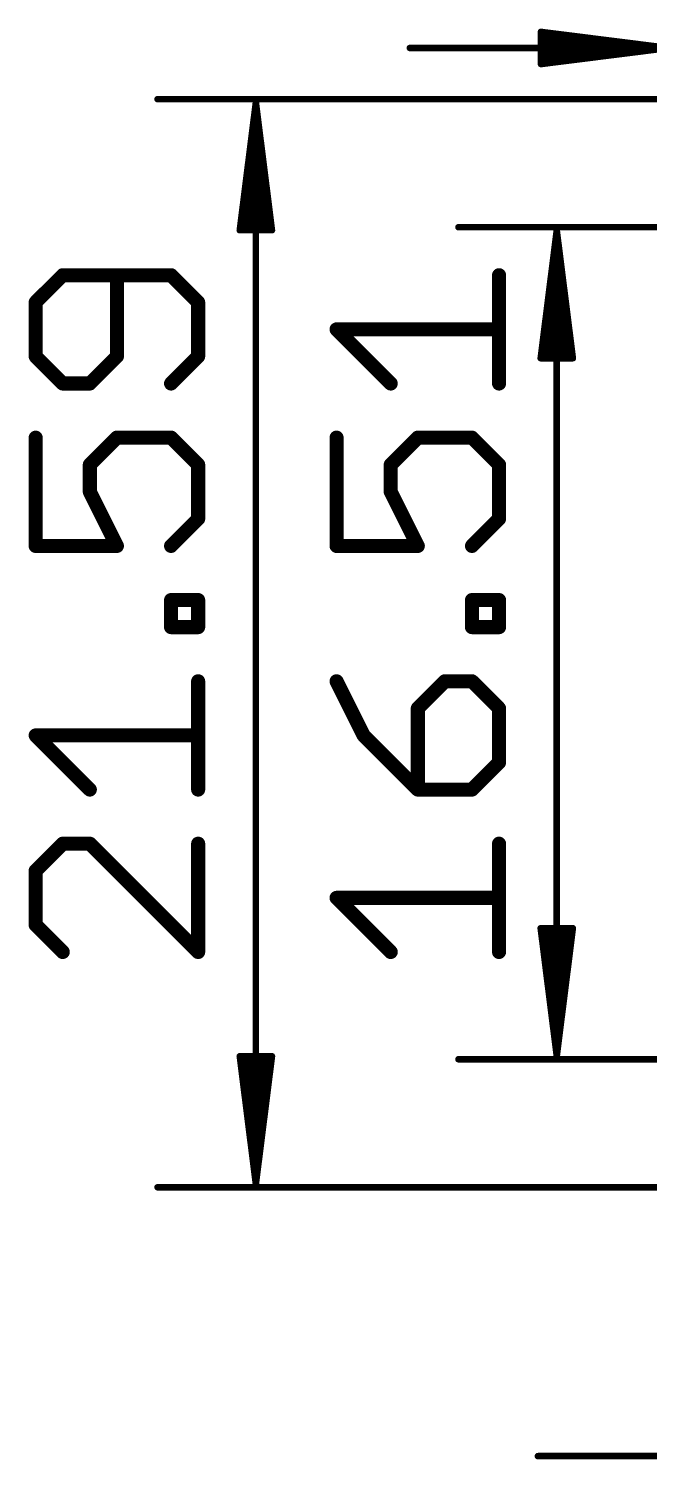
# Model space of a CAD drawing. Extents: x -12.8 to 36.1, y -7.3 to 38.5.
# Drawn here: x -12.76 to -0.45, y -5.4 to 22.99 of the extents above; entities that cross this region are included whole.
import ezdxf

# ---------------------------------------------------------------- set-up
doc = ezdxf.new("R2010")
doc.units = 0
doc.layers.add('47', color=253, linetype='CONTINUOUS')

msp = doc.modelspace()

# ---------------------------------------------------------------- linework, layer by layer
at = {"layer": '47'}
for points, const_width in [([(-2.5959, 22.9575, 1), (-2.6041, 22.893)], 0.065), ([(-2.5675, 22.9252, 1), (-2.6325, 22.9252)], 0.065), ([(-2.5967, 22.8983, 1), (-2.6033, 22.8337)], 0.065), ([(-2.5983, 22.7685, 1), (-2.6017, 22.7035)], 0.065), ([(-5.2, 22.6385, 1), (-5.2, 22.5735)], 0.065), ([(-2.6017, 22.5085, 1), (-2.5983, 22.4435)], 0.065), ([(-2.6033, 22.3783, 1), (-2.5967, 22.3137)], 0.065), ([(-2.6041, 22.319, 1), (-2.5959, 22.2545)], 0.065), ([(-2.6325, 22.2868, 1), (-2.5675, 22.2868)], 0.065), ([(-10.205, 21.6225, 1), (-10.205, 21.5575)], 0.065), ([(-8.2225, 21.525, 1), (-8.2875, 21.525)], 0.065), ([(-8.2228, 21.5291, 1), (-8.2872, 21.5209)], 0.065), ([(-8.2225, 21.5233, 1), (-8.2875, 21.5267)], 0.065), ([(-8.2225, 21.5267, 1), (-8.2875, 21.5233)], 0.065), ([(-8.2227, 21.5283, 1), (-8.2873, 21.5217)], 0.065), ([(-8.2227, 21.5217, 1), (-8.2873, 21.5283)], 0.065), ([(-8.2228, 21.5209, 1), (-8.2872, 21.5291)], 0.065), ([(-8.6065, 18.9941, 1), (-8.542, 18.9859)], 0.065), ([(-8.5742, 19.0225, 1), (-8.5742, 18.9575)], 0.065), ([(-8.5473, 18.9933, 1), (-8.4827, 18.9867)], 0.065), ([(-8.4175, 18.9917, 1), (-8.3525, 18.9883)], 0.065), ([(-8.1575, 18.9883, 1), (-8.0925, 18.9917)], 0.065), ([(-8.0273, 18.9867, 1), (-7.9627, 18.9933)], 0.065), ([(-7.968, 18.9859, 1), (-7.9035, 18.9941)], 0.065), ([(-7.9358, 18.9575, 1), (-7.9358, 19.0225)], 0.065), ([(-4.236, 19.0825, 1), (-4.236, 19.0175)], 0.065), ([(-2.2535, 18.985, 1), (-2.3185, 18.985)], 0.065), ([(-2.2538, 18.9891, 1), (-2.3182, 18.9809)], 0.065), ([(-2.2535, 18.9833, 1), (-2.3185, 18.9867)], 0.065), ([(-2.2535, 18.9867, 1), (-2.3185, 18.9833)], 0.065), ([(-2.2537, 18.9883, 1), (-2.3183, 18.9817)], 0.065), ([(-2.2537, 18.9817, 1), (-2.3183, 18.9883)], 0.065), ([(-2.2538, 18.9809, 1), (-2.3182, 18.9891)], 0.065), ([(-12.0858, 18.1671, 1), (-12.0858, 18.0274)], 0.1397), ([(-12.0364, 18.0479, 1), (-12.1352, 18.1467)], 0.1397), ([(-10.9415, 18.0973, 1), (-11.0812, 18.0973)], 0.1397), ([(-9.8875, 18.1467, 1), (-9.9863, 18.0479)], 0.1397), ([(-9.9369, 18.0274, 1), (-9.9369, 18.1671)], 0.1397), ([(-3.3609, 18.0973, 1), (-3.5006, 18.0973)], 0.1397), ([(-12.5532, 17.56, 1), (-12.6929, 17.56)], 0.1397), ([(-12.6724, 17.6094, 1), (-12.5737, 17.5107)], 0.1397), ([(-9.3299, 17.56, 1), (-9.4696, 17.56)], 0.1397), ([(-9.4491, 17.5107, 1), (-9.3503, 17.6094)], 0.1397), ([(-6.6541, 17.0927, 1), (-6.6541, 16.953)], 0.1397), ([(-6.6047, 17.0722, 1), (-6.7034, 16.9734)], 0.1397), ([(-3.4307, 16.953, 1), (-3.4307, 17.0927)], 0.1397), ([(-12.5737, 16.535, 1), (-12.6724, 16.4362)], 0.1397), ([(-12.6929, 16.4856, 1), (-12.5532, 16.4856)], 0.1397), ([(-11.0812, 16.4856, 1), (-10.9415, 16.4856)], 0.1397), ([(-10.962, 16.4362, 1), (-11.0608, 16.535)], 0.1397), ([(-9.4696, 16.4856, 1), (-9.3299, 16.4856)], 0.1397), ([(-9.3503, 16.4362, 1), (-9.4491, 16.535)], 0.1397), ([(-2.6375, 16.4541, 1), (-2.573, 16.4459)], 0.065), ([(-2.6052, 16.4825, 1), (-2.6052, 16.4175)], 0.065), ([(-2.5783, 16.4533, 1), (-2.5137, 16.4467)], 0.065), ([(-2.4485, 16.4517, 1), (-2.3835, 16.4483)], 0.065), ([(-2.1885, 16.4483, 1), (-2.1235, 16.4517)], 0.065), ([(-2.0583, 16.4467, 1), (-1.9937, 16.4533)], 0.065), ([(-1.999, 16.4459, 1), (-1.9345, 16.4541)], 0.065), ([(-1.9668, 16.4175, 1), (-1.9668, 16.4825)], 0.065), ([(-12.0858, 16.0182, 1), (-12.0858, 15.8785)], 0.1397), ([(-12.1352, 15.899, 1), (-12.0364, 15.9978)], 0.1397), ([(-11.598, 15.9978, 1), (-11.4992, 15.899)], 0.1397), ([(-11.5486, 15.8785, 1), (-11.5486, 16.0182)], 0.1397), ([(-9.9863, 15.9978, 1), (-9.8875, 15.899)], 0.1397), ([(-5.629, 15.899, 1), (-5.5302, 15.9978)], 0.1397), ([(-3.5006, 15.9484, 1), (-3.3609, 15.9484)], 0.1397), ([(-12.5532, 14.8745, 1), (-12.6929, 14.8745)], 0.1397), ([(-11.0114, 14.9444, 1), (-11.0114, 14.8047)], 0.1397), ([(-10.962, 14.8251, 1), (-11.0608, 14.9239)], 0.1397), ([(-9.8875, 14.9239, 1), (-9.9863, 14.8251)], 0.1397), ([(-9.9369, 14.8047, 1), (-9.9369, 14.9444)], 0.1397), ([(-6.5842, 14.8745, 1), (-6.7239, 14.8745)], 0.1397), ([(-5.0424, 14.9444, 1), (-5.0424, 14.8047)], 0.1397), ([(-4.993, 14.8251, 1), (-5.0918, 14.9239)], 0.1397), ([(-3.9185, 14.9239, 1), (-4.0173, 14.8251)], 0.1397), ([(-3.9679, 14.8047, 1), (-3.9679, 14.9444)], 0.1397), ([(-11.4788, 14.3373, 1), (-11.6185, 14.3373)], 0.1397), ([(-11.598, 14.3867, 1), (-11.4992, 14.2879)], 0.1397), ([(-9.3299, 14.3373, 1), (-9.4696, 14.3373)], 0.1397), ([(-9.4491, 14.2879, 1), (-9.3503, 14.3867)], 0.1397), ([(-5.5098, 14.3373, 1), (-5.6495, 14.3373)], 0.1397), ([(-5.629, 14.3867, 1), (-5.5302, 14.2879)], 0.1397), ([(-3.3609, 14.3373, 1), (-3.5006, 14.3373)], 0.1397), ([(-3.4801, 14.2879, 1), (-3.3813, 14.3867)], 0.1397), ([(-11.4861, 13.8313, 1), (-11.6111, 13.7688)], 0.1397), ([(-5.5171, 13.8313, 1), (-5.6421, 13.7688)], 0.1397), ([(-11.6185, 13.8001, 1), (-11.4788, 13.8001)], 0.1397), ([(-5.6495, 13.8001, 1), (-5.5098, 13.8001)], 0.1397), ([(-9.3503, 13.2135, 1), (-9.4491, 13.3122)], 0.1397), ([(-3.3813, 13.2135, 1), (-3.4801, 13.3122)], 0.1397), ([(-9.4696, 13.2628, 1), (-9.3299, 13.2628)], 0.1397), ([(-3.5006, 13.2628, 1), (-3.3609, 13.2628)], 0.1397), ([(-12.6231, 12.7955, 1), (-12.6231, 12.6558)], 0.1397), ([(-12.6929, 12.7256, 1), (-12.5532, 12.7256)], 0.1397), ([(-11.0739, 12.6944, 1), (-10.9489, 12.7569)], 0.1397), ([(-11.0114, 12.6558, 1), (-11.0114, 12.7955)], 0.1397), ([(-9.9863, 12.775, 1), (-9.8875, 12.6762)], 0.1397), ([(-6.6541, 12.7955, 1), (-6.6541, 12.6558)], 0.1397), ([(-6.7239, 12.7256, 1), (-6.5842, 12.7256)], 0.1397), ([(-5.1049, 12.6944, 1), (-4.9799, 12.7569)], 0.1397), ([(-5.0424, 12.6558, 1), (-5.0424, 12.7955)], 0.1397), ([(-4.0173, 12.775, 1), (-3.9185, 12.6762)], 0.1397), ([(-9.8671, 11.6515, 1), (-10.0068, 11.6515)], 0.1397), ([(-9.9369, 11.7213, 1), (-9.9369, 11.5816)], 0.1397), ([(-9.3299, 11.6515, 1), (-9.4696, 11.6515)], 0.1397), ([(-9.3997, 11.5816, 1), (-9.3997, 11.7213)], 0.1397), ([(-3.8981, 11.6515, 1), (-4.0378, 11.6515)], 0.1397), ([(-3.9679, 11.7213, 1), (-3.9679, 11.5816)], 0.1397), ([(-3.3609, 11.6515, 1), (-3.5006, 11.6515)], 0.1397), ([(-3.4307, 11.5816, 1), (-3.4307, 11.7213)], 0.1397), ([(-9.9369, 11.1841, 1), (-9.9369, 11.0444)], 0.1397), ([(-10.0068, 11.1142, 1), (-9.8671, 11.1142)], 0.1397), ([(-9.4696, 11.1142, 1), (-9.3299, 11.1142)], 0.1397), ([(-9.3997, 11.0444, 1), (-9.3997, 11.1841)], 0.1397), ([(-3.9679, 11.1841, 1), (-3.9679, 11.0444)], 0.1397), ([(-4.0378, 11.1142, 1), (-3.8981, 11.1142)], 0.1397), ([(-3.5006, 11.1142, 1), (-3.3609, 11.1142)], 0.1397), ([(-3.4307, 11.0444, 1), (-3.4307, 11.1841)], 0.1397), ([(-9.3299, 10.0404, 1), (-9.4696, 10.0404)], 0.1397), ([(-6.5916, 10.0716, 1), (-6.7165, 10.0092)], 0.1397), ([(-4.5052, 10.1102, 1), (-4.5052, 9.9705)], 0.1397), ([(-4.4558, 9.991, 1), (-4.5545, 10.0898)], 0.1397), ([(-3.9185, 10.0898, 1), (-4.0173, 9.991)], 0.1397), ([(-3.9679, 9.9705, 1), (-3.9679, 10.1102)], 0.1397), ([(-5.0918, 9.5526, 1), (-4.993, 9.4538)], 0.1397), ([(-4.9725, 9.5032, 1), (-5.1122, 9.5032)], 0.1397), ([(-3.3609, 9.5032, 1), (-3.5006, 9.5032)], 0.1397), ([(-3.4801, 9.4538, 1), (-3.3813, 9.5526)], 0.1397), ([(-12.6231, 9.0358, 1), (-12.6231, 8.8961)], 0.1397), ([(-12.5737, 9.0153, 1), (-12.6724, 8.9165)], 0.1397), ([(-9.3997, 8.8961, 1), (-9.3997, 9.0358)], 0.1397), ([(-6.0674, 9.0153, 1), (-6.1662, 8.9165)], 0.1397), ([(-6.1793, 8.9347, 1), (-6.0544, 8.9972)], 0.1397), ([(-3.3813, 8.3793, 1), (-3.4801, 8.4781)], 0.1397), ([(-3.5006, 8.4287, 1), (-3.3609, 8.4287)], 0.1397), ([(-11.598, 7.8421, 1), (-11.4992, 7.9409)], 0.1397), ([(-9.4696, 7.8915, 1), (-9.3299, 7.8915)], 0.1397), ([(-5.0424, 7.9613, 1), (-5.0424, 7.8216)], 0.1397), ([(-5.1122, 7.8915, 1), (-4.9725, 7.8915)], 0.1397), ([(-5.0918, 7.8421, 1), (-4.993, 7.9409)], 0.1397), ([(-4.0173, 7.9409, 1), (-3.9185, 7.8421)], 0.1397), ([(-3.9679, 7.8216, 1), (-3.9679, 7.9613)], 0.1397), ([(-12.0858, 6.8875, 1), (-12.0858, 6.7478)], 0.1397), ([(-12.0364, 6.7682, 1), (-12.1352, 6.867)], 0.1397), ([(-11.4992, 6.867, 1), (-11.598, 6.7682)], 0.1397), ([(-11.5486, 6.7478, 1), (-11.5486, 6.8875)], 0.1397), ([(-9.3299, 6.8176, 1), (-9.4696, 6.8176)], 0.1397), ([(-3.3609, 6.8176, 1), (-3.5006, 6.8176)], 0.1397), ([(-12.5532, 6.2804, 1), (-12.6929, 6.2804)], 0.1397), ([(-12.6724, 6.3298, 1), (-12.5737, 6.231)], 0.1397), ([(-6.6541, 5.813, 1), (-6.6541, 5.6733)], 0.1397), ([(-6.6047, 5.7926, 1), (-6.7034, 5.6938)], 0.1397), ([(-3.4307, 5.6733, 1), (-3.4307, 5.813)], 0.1397), ([(-12.5737, 5.2554, 1), (-12.6724, 5.1566)], 0.1397), ([(-12.6929, 5.206, 1), (-12.5532, 5.206)], 0.1397), ([(-2.573, 5.1441, 1), (-2.6375, 5.1359)], 0.065), ([(-2.6052, 5.1725, 1), (-2.6052, 5.1075)], 0.065), ([(-2.5137, 5.1433, 1), (-2.5783, 5.1367)], 0.065), ([(-2.3835, 5.1417, 1), (-2.4485, 5.1383)], 0.065), ([(-2.1235, 5.1383, 1), (-2.1885, 5.1417)], 0.065), ([(-1.9937, 5.1367, 1), (-2.0583, 5.1433)], 0.065), ([(-1.9345, 5.1359, 1), (-1.999, 5.1441)], 0.065), ([(-1.9668, 5.1075, 1), (-1.9668, 5.1725)], 0.065), ([(-12.1352, 4.6193, 1), (-12.0364, 4.7181)], 0.1397), ([(-9.4696, 4.6687, 1), (-9.3299, 4.6687)], 0.1397), ([(-9.4491, 4.6193, 1), (-9.3503, 4.7181)], 0.1397), ([(-5.629, 4.6193, 1), (-5.5302, 4.7181)], 0.1397), ([(-3.5006, 4.6687, 1), (-3.3609, 4.6687)], 0.1397), ([(-8.542, 2.6041, 1), (-8.6065, 2.5959)], 0.065), ([(-8.5742, 2.6325, 1), (-8.5742, 2.5675)], 0.065), ([(-8.4827, 2.6033, 1), (-8.5473, 2.5967)], 0.065), ([(-8.3525, 2.6017, 1), (-8.4175, 2.5983)], 0.065), ([(-8.0925, 2.5983, 1), (-8.1575, 2.6017)], 0.065), ([(-7.9627, 2.5967, 1), (-8.0273, 2.6033)], 0.065), ([(-7.9035, 2.5959, 1), (-7.968, 2.6041)], 0.065), ([(-7.9358, 2.5675, 1), (-7.9358, 2.6325)], 0.065), ([(-4.236, 2.5725, 1), (-4.236, 2.5075)], 0.065), ([(-2.3182, 2.6091, 1), (-2.2538, 2.6009)], 0.065), ([(-2.3183, 2.6083, 1), (-2.2537, 2.6017)], 0.065), ([(-2.3185, 2.6033, 1), (-2.2535, 2.6067)], 0.065), ([(-2.3185, 2.6067, 1), (-2.2535, 2.6033)], 0.065), ([(-2.3185, 2.605, 1), (-2.2535, 2.605)], 0.065), ([(-2.3183, 2.6017, 1), (-2.2537, 2.6083)], 0.065), ([(-2.3182, 2.6009, 1), (-2.2538, 2.6091)], 0.065), ([(-10.205, 0.0325, 1), (-10.205, -0.0325)], 0.065), ([(-8.2872, 0.0691, 1), (-8.2228, 0.0609)], 0.065), ([(-8.2873, 0.0683, 1), (-8.2227, 0.0617)], 0.065), ([(-8.2875, 0.0633, 1), (-8.2225, 0.0667)], 0.065), ([(-8.2875, 0.0667, 1), (-8.2225, 0.0633)], 0.065), ([(-8.2875, 0.065, 1), (-8.2225, 0.065)], 0.065), ([(-8.2873, 0.0617, 1), (-8.2227, 0.0683)], 0.065), ([(-8.2872, 0.0609, 1), (-8.2228, 0.0691)], 0.065), ([(-2.66, -5.3015, 1), (-2.66, -5.3665)], 0.065)]:
    msp.add_lwpolyline(points, format="xyb", dxfattribs=dict(at, const_width=const_width))
for points, const_width in [([(-0.065, 22.606), (-2.6, 22.9252)], 0.13), ([(-2.6, 22.9252), (-2.6, 22.2868)], 0.13), ([(-0.065, 22.606), (-2.6, 22.866)], 0.13), ([(-0.065, 22.606), (-2.6, 22.736)], 0.13), ([(-0.065, 22.606), (-5.2, 22.606)], 0.13), ([(-2.6, 22.2868), (-0.065, 22.606)], 0.13), ([(-2.6, 22.476), (-0.065, 22.606)], 0.13), ([(-2.6, 22.346), (-0.065, 22.606)], 0.13), ([(2.54, 21.59), (-10.205, 21.59)], 0.13), ([(-8.255, 21.525), (-8.5742, 18.99)], 0.13), ([(-8.255, 21.525), (-8.515, 18.99)], 0.13), ([(-8.255, 21.525), (-8.385, 18.99)], 0.13), ([(-8.255, 21.525), (-8.255, 0.065)], 0.13), ([(-7.9358, 18.99), (-8.255, 21.525)], 0.13), ([(-8.125, 18.99), (-8.255, 21.525)], 0.13), ([(-7.995, 18.99), (-8.255, 21.525)], 0.13), ([(-8.5742, 18.99), (-7.9358, 18.99)], 0.13), ([(2.54, 19.05), (-4.236, 19.05)], 0.13), ([(-2.286, 18.985), (-2.6052, 16.45)], 0.13), ([(-2.286, 18.985), (-2.546, 16.45)], 0.13), ([(-2.286, 18.985), (-2.416, 16.45)], 0.13), ([(-2.286, 2.605), (-2.286, 18.985)], 0.13), ([(-1.9668, 16.45), (-2.286, 18.985)], 0.13), ([(-2.156, 16.45), (-2.286, 18.985)], 0.13), ([(-2.026, 16.45), (-2.286, 18.985)], 0.13), ([(-12.0858, 18.0973), (-12.6231, 17.56)], 0.2794), ([(-9.9369, 18.0973), (-12.0858, 18.0973)], 0.2794), ([(-11.0114, 16.4856), (-11.0114, 18.0973)], 0.2794), ([(-9.3997, 17.56), (-9.9369, 18.0973)], 0.2794), ([(-3.4307, 15.9484), (-3.4307, 18.0973)], 0.2794), ([(-12.6231, 17.56), (-12.6231, 16.4856)], 0.2794), ([(-9.3997, 16.4856), (-9.3997, 17.56)], 0.2794), ([(-5.5796, 15.9484), (-6.6541, 17.0228)], 0.2794), ([(-6.6541, 17.0228), (-3.4307, 17.0228)], 0.2794), ([(-12.6231, 16.4856), (-12.0858, 15.9484)], 0.2794), ([(-11.5486, 15.9484), (-11.0114, 16.4856)], 0.2794), ([(-9.9369, 15.9484), (-9.3997, 16.4856)], 0.2794), ([(-2.6052, 16.45), (-1.9668, 16.45)], 0.13), ([(-12.0858, 15.9484), (-11.5486, 15.9484)], 0.2794), ([(-12.6231, 14.8745), (-12.6231, 12.7256)], 0.2794), ([(-11.5486, 14.3373), (-11.0114, 14.8745)], 0.2794), ([(-11.0114, 14.8745), (-9.9369, 14.8745)], 0.2794), ([(-9.9369, 14.8745), (-9.3997, 14.3373)], 0.2794), ([(-6.6541, 14.8745), (-6.6541, 12.7256)], 0.2794), ([(-5.5796, 14.3373), (-5.0424, 14.8745)], 0.2794), ([(-5.0424, 14.8745), (-3.9679, 14.8745)], 0.2794), ([(-3.9679, 14.8745), (-3.4307, 14.3373)], 0.2794), ([(-11.5486, 13.8001), (-11.5486, 14.3373)], 0.2794), ([(-9.3997, 14.3373), (-9.3997, 13.2628)], 0.2794), ([(-5.5796, 13.8001), (-5.5796, 14.3373)], 0.2794), ([(-3.4307, 14.3373), (-3.4307, 13.2628)], 0.2794), ([(-11.0114, 12.7256), (-11.5486, 13.8001)], 0.2794), ([(-5.0424, 12.7256), (-5.5796, 13.8001)], 0.2794), ([(-9.3997, 13.2628), (-9.9369, 12.7256)], 0.2794), ([(-3.4307, 13.2628), (-3.9679, 12.7256)], 0.2794), ([(-12.6231, 12.7256), (-11.0114, 12.7256)], 0.2794), ([(-6.6541, 12.7256), (-5.0424, 12.7256)], 0.2794), ([(-9.9369, 11.1142), (-9.9369, 11.6515)], 0.2794), ([(-9.9369, 11.6515), (-9.3997, 11.6515)], 0.2794), ([(-9.3997, 11.6515), (-9.3997, 11.1142)], 0.2794), ([(-3.9679, 11.1142), (-3.9679, 11.6515)], 0.2794), ([(-3.9679, 11.6515), (-3.4307, 11.6515)], 0.2794), ([(-3.4307, 11.6515), (-3.4307, 11.1142)], 0.2794), ([(-9.3997, 11.1142), (-9.9369, 11.1142)], 0.2794), ([(-3.4307, 11.1142), (-3.9679, 11.1142)], 0.2794), ([(-9.3997, 7.8915), (-9.3997, 10.0404)], 0.2794), ([(-6.6541, 10.0404), (-6.1168, 8.9659)], 0.2794), ([(-4.5052, 10.0404), (-5.0424, 9.5032)], 0.2794), ([(-3.9679, 10.0404), (-4.5052, 10.0404)], 0.2794), ([(-3.4307, 9.5032), (-3.9679, 10.0404)], 0.2794), ([(-5.0424, 9.5032), (-5.0424, 7.8915)], 0.2794), ([(-3.4307, 8.4287), (-3.4307, 9.5032)], 0.2794), ([(-11.5486, 7.8915), (-12.6231, 8.9659)], 0.2794), ([(-12.6231, 8.9659), (-9.3997, 8.9659)], 0.2794), ([(-6.1168, 8.9659), (-5.0424, 7.8915)], 0.2794), ([(-3.9679, 7.8915), (-3.4307, 8.4287)], 0.2794), ([(-5.0424, 7.8915), (-3.9679, 7.8915)], 0.2794), ([(-12.0858, 6.8176), (-12.6231, 6.2804)], 0.2794), ([(-11.5486, 6.8176), (-12.0858, 6.8176)], 0.2794), ([(-9.3997, 4.6687), (-11.5486, 6.8176)], 0.2794), ([(-9.3997, 6.8176), (-9.3997, 4.6687)], 0.2794), ([(-3.4307, 4.6687), (-3.4307, 6.8176)], 0.2794), ([(-12.6231, 6.2804), (-12.6231, 5.206)], 0.2794), ([(-5.5796, 4.6687), (-6.6541, 5.7432)], 0.2794), ([(-6.6541, 5.7432), (-3.4307, 5.7432)], 0.2794), ([(-12.6231, 5.206), (-12.0858, 4.6687)], 0.2794), ([(-2.286, 2.605), (-2.6052, 5.14)], 0.13), ([(-2.6052, 5.14), (-1.9668, 5.14)], 0.13), ([(-2.286, 2.605), (-2.546, 5.14)], 0.13), ([(-2.286, 2.605), (-2.416, 5.14)], 0.13), ([(-1.9668, 5.14), (-2.286, 2.605)], 0.13), ([(-2.156, 5.14), (-2.286, 2.605)], 0.13), ([(-2.026, 5.14), (-2.286, 2.605)], 0.13), ([(-8.255, 0.065), (-8.5742, 2.6)], 0.13), ([(-8.5742, 2.6), (-7.9358, 2.6)], 0.13), ([(-8.255, 0.065), (-8.515, 2.6)], 0.13), ([(-8.255, 0.065), (-8.385, 2.6)], 0.13), ([(-7.9358, 2.6), (-8.255, 0.065)], 0.13), ([(-8.125, 2.6), (-8.255, 0.065)], 0.13), ([(-7.995, 2.6), (-8.255, 0.065)], 0.13), ([(2.54, 2.54), (-4.236, 2.54)], 0.13), ([(4.445, 0), (-10.205, 0)], 0.13), ([(2.475, -5.334), (-2.66, -5.334)], 0.13)]:
    msp.add_lwpolyline(points, dxfattribs=dict(at, const_width=const_width))

doc.saveas('drawing.dxf')
